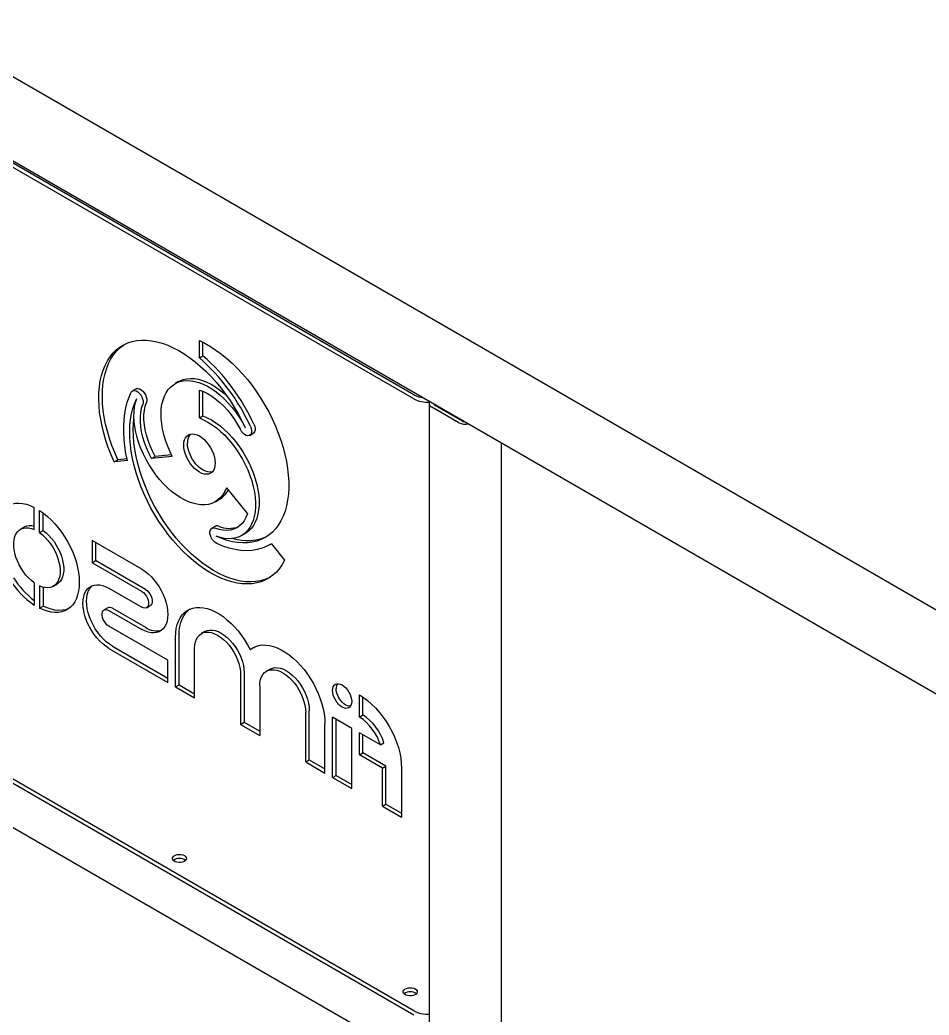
# Model space of a CAD drawing. Header units: millimetres. Extents: x 1293 to 41893, y 1011 to 26911.
# Drawn here: x 7146.6 to 7555.2, y 22771.9 to 23218.9 of the extents above; entities that cross this region are included whole.
import ezdxf

# ---------------------------------------------------------------- set-up
doc = ezdxf.new("R2010")
doc.units = ezdxf.units.MM
doc.header["$LTSCALE"] = 50

msp = doc.modelspace()

# ---------------------------------------------------------------- linework, layer by layer
at = {"color": 7, "linetype": 'Continuous', "lineweight": 25}
for p, q in [((8316.8454541, 22515.8509527), (6392.9441384, 23626.4955415)), ((6392.3494748, 23589.2493879), (8284.8864816, 22496.7110292)), ((7323.6912583, 23050.515619), (7099.6916409, 23179.8278456)), ((7323.6912583, 23048.6560834), (7099.6916409, 23177.96831)), ((7227.2713657, 23067.0949951), (7227.2713657, 23074.9321889)), ((7228.8816836, 23068.0246118), (7228.8816836, 23074.154739)), ((7227.2713657, 23067.0949951), (7228.8816836, 23068.0246118)), ((7198.8189175, 23053.2228601), (7197.2085996, 23052.2932434)), ((7217.93034, 23056.4689521), (7216.3200221, 23055.5393354)), ((7227.2713657, 23040.1150099), (7227.2713657, 23052.664178)), ((7228.8816836, 23041.0446266), (7228.8816836, 23052.0807279)), ((7330.4792389, 23046.7066595), (7330.4792389, 22598.6444838)), ((7343.8827053, 23037.9972178), (7331.669557, 23045.0477182)), ((7333.1063979, 23045.8771889), (7345.3195463, 23038.8266884)), ((7227.2713657, 23040.1150099), (7228.8816836, 23041.0446266)), ((7249.8694657, 23032.3231918), (7251.4797835, 23033.2528085)), ((7363.0335356, 22766.7786516), (7363.0335356, 23028.8854073)), ((7188.9745435, 23020.4426801), (7190.5848613, 23021.3722968)), ((7194.7610301, 23021.7457092), (7190.5848613, 23021.3722968)), ((7205.753494, 23021.9538072), (7207.3638119, 23022.8834239)), ((7205.753494, 23021.9538072), (7205.7609127, 23021.9436344)), ((7205.7609127, 23021.9436344), (7207.3712306, 23022.8732511)), ((7215.0860132, 23022.7774389), (7205.7609127, 23021.9436344)), ((7207.3638119, 23022.8834239), (7207.3712306, 23022.8732511)), ((7214.7075694, 23023.5292304), (7207.3712306, 23022.8732511)), ((7194.9331537, 23020.9754696), (7188.9745435, 23020.4426801)), ((7194.9309675, 23020.9861103), (7194.9331537, 23020.9754696)), ((7239.4567183, 23008.7085304), (7248.8362237, 22997.0405148)), ((7234.4509527, 23002.5029238), (7236.0612706, 23003.4325405)), ((7153.0644552, 22990.0006405), (7153.0644552, 22999.9786794)), ((7155.4403339, 22988.6290749), (7155.4403339, 22998.6071138)), ((7157.0506518, 22989.5586916), (7157.0506518, 22997.4817226)), ((7148.479038, 22991.0539146), (7146.8687201, 22990.1242979)), ((7234.4282318, 22991.492434), (7232.817914, 22990.5628173)), ((7155.4403339, 22988.6290749), (7157.0506518, 22989.5586916)), ((7246.2064205, 22987.2922713), (7247.8167384, 22988.221888)), ((7201.3855744, 22972.1586776), (7179.0273917, 22985.0657818)), ((7179.0273917, 22985.0657818), (7179.0273917, 22975.1258185)), ((7180.6377095, 22984.1361651), (7180.6377095, 22976.0554353)), ((7258.7484808, 22983.0761884), (7259.6454183, 22983.5939794)), ((7259.6271719, 22983.6166778), (7265.568188, 22976.2261103)), ((7179.0273917, 22975.1258185), (7180.6377095, 22976.0554353)), ((7201.3855744, 22962.2187144), (7179.0273917, 22975.1258185)), ((7202.9958922, 22963.1483311), (7180.6377095, 22976.0554353)), ((7153.0644552, 22966.0389507), (7153.0644552, 22956.0609117)), ((7155.4403339, 22964.6673851), (7155.4403339, 22954.6893461)), ((7157.0506518, 22964.1004812), (7157.0506518, 22955.6189628)), ((7161.636069, 22964.5437277), (7163.2463868, 22965.4733444)), ((7186.623207, 22963.633774), (7201.3855744, 22955.1116407)), ((7155.4403339, 22954.6893461), (7157.0506518, 22955.6189628)), ((7186.0577316, 22954.8388835), (7184.4474137, 22953.9092668)), ((7188.2335249, 22954.6234274), (7202.9958922, 22946.1012941)), ((7203.5613677, 22954.8961846), (7205.1716856, 22955.8258013)), ((7186.623207, 22953.6938107), (7201.3855744, 22945.1716774)), ((7213.0706553, 22931.3189501), (7186.623207, 22946.586737)), ((7216.513773, 22919.3913172), (7216.513773, 22941.6568349)), ((7218.1240909, 22920.320934), (7218.1240909, 22942.5864516)), ((7229.7576807, 22944.2061474), (7228.1473629, 22943.2765307)), ((7186.623207, 22936.6467737), (7213.0706553, 22921.3789868)), ((7188.2335249, 22937.5763904), (7213.0706553, 22923.2382202)), ((7225.1215674, 22914.4221433), (7225.1215674, 22936.6616727)), ((7250.0836984, 22936.0587228), (7251.6940162, 22936.9883395)), ((7251.6940162, 22936.9883395), (7252.1565559, 22937.347146)), ((7213.0706553, 22921.3789868), (7213.0706553, 22931.3189501)), ((7245.7797197, 22924.7619636), (7245.7797197, 22902.4964459)), ((7247.3900375, 22925.6915803), (7247.3900375, 22903.4260626)), ((7259.0236274, 22927.311276), (7257.4133095, 22926.3816593)), ((7216.513773, 22919.3913172), (7218.1240909, 22920.320934)), ((7216.513773, 22919.3913172), (7225.1215674, 22914.4221433)), ((7218.1240909, 22920.320934), (7225.1215674, 22916.2813767)), ((7254.3876771, 22919.7926955), (7254.3876771, 22897.5271778)), ((7299.1476536, 22905.7818673), (7299.1476536, 22915.7218306)), ((7300.7579715, 22906.711484), (7300.7579715, 22914.7130078)), ((7275.0458293, 22885.6014804), (7275.0458293, 22907.8410098)), ((7276.6561472, 22886.5310971), (7276.6561472, 22908.7706265)), ((7295.7045359, 22900.712163), (7287.0967415, 22905.6813369)), ((7287.0967415, 22878.6446369), (7287.0967415, 22905.6813369)), ((7299.1476536, 22905.7818673), (7300.7579715, 22906.711484)), ((7323.6912583, 22773.7714296), (7099.6916409, 22903.0836562)), ((7323.6912583, 22771.911894), (7099.6916409, 22901.2241206)), ((7245.7797197, 22902.4964459), (7247.3900375, 22903.4260626)), ((7245.7797197, 22902.4964459), (7254.3876771, 22897.5271778)), ((7247.3900375, 22903.4260626), (7254.3876771, 22899.3864112)), ((7283.6536237, 22880.6323064), (7283.6536237, 22902.8978241)), ((7288.7070593, 22879.5742536), (7288.7070593, 22904.7517202)), ((7295.7045359, 22873.6754629), (7295.7045359, 22900.712163)), ((7308.5766271, 22893.2812629), (7299.1476536, 22898.7244934)), ((7299.1476536, 22888.7845302), (7299.1476536, 22898.7244934)), ((7300.7579715, 22889.7141469), (7300.7579715, 22897.7948767)), ((7308.5766271, 22893.2812629), (7310.1869449, 22894.2108796)), ((7299.1476536, 22888.7845302), (7300.7579715, 22889.7141469)), ((7309.4770069, 22882.8215215), (7299.1476536, 22888.7845302)), ((7311.0873248, 22883.7511382), (7300.7579715, 22889.7141469)), ((7275.0458293, 22885.6014804), (7276.6561472, 22886.5310971)), ((7275.0458293, 22885.6014804), (7283.6536237, 22880.6323064)), ((7276.6561472, 22886.5310971), (7283.6536237, 22882.4915399)), ((7309.4770069, 22882.8215215), (7311.0873248, 22883.7511382)), ((7309.4770069, 22865.7247847), (7309.4770069, 22882.8215215)), ((7311.0873248, 22866.6544014), (7311.0873248, 22883.7511382)), ((7318.0846057, 22882.8224421), (7318.0846057, 22860.7557237)), ((7287.0967415, 22878.6446369), (7288.7070593, 22879.5742536)), ((7287.0967415, 22878.6446369), (7295.7045359, 22873.6754629)), ((7288.7070593, 22879.5742536), (7295.7045359, 22875.5346964)), ((7125.2328665, 22866.7665138), (7329.6377221, 22748.7661024)), ((7309.4770069, 22865.7247847), (7311.0873248, 22866.6544014)), ((7309.4770069, 22865.7247847), (7318.0846057, 22860.7557237)), ((7311.0873248, 22866.6544014), (7318.0846057, 22862.6149571))]:
    msp.add_line(p, q, dxfattribs=at)
at = {"color": 7, "linetype": 'Continuous', "lineweight": 25, "flags": 128}
for points in [[(7188.9745435, 23020.4426801), (7187.5855493, 23023.623043), (7186.340355, 23026.8243052), (7185.2447661, 23030.031541), (7184.3038909, 23033.2297968), (7183.5221161, 23036.4041607), (7182.9030867, 23039.5398325), (7182.4496889, 23042.6221921), (7182.1640367, 23045.6368683), (7182.0474618, 23048.5698052), (7182.100508, 23051.4073281), (7182.3229277, 23054.1362071), (7182.713684, 23056.743719), (7183.2709549, 23059.2177064), (7183.9921424, 23061.5466343), (7184.8738837, 23063.7196442), (7185.9120679, 23065.7266046), (7187.1018545, 23067.558158), (7188.437696, 23069.205765), (7189.9133643, 23070.6617436), (7191.5219791, 23071.9193054), (7193.2560402, 23072.9725871), (7195.1074626, 23073.8166777), (7197.0676143, 23074.4476417), (7199.1273559, 23074.8625373), (7201.2770842, 23075.05943), (7203.506776, 23075.0374019), (7205.8060355, 23074.7965556), (7208.1641426, 23074.3380141), (7210.5701025, 23073.6639154), (7213.0126976, 23072.7774022), (7215.4805394, 23071.6826081), (7217.9621218, 23070.3846374), (7220.4458743, 23068.8895419), (7222.9202166, 23067.2042924), (7225.3736122, 23065.3367464), (7227.7946223, 23063.295611), (7230.1719589, 23061.0904032), (7232.4945378, 23058.7314046), (7234.75153, 23056.2296139), (7236.9324125, 23053.5966956), (7239.027017, 23050.8449257), (7241.0255774, 23047.9871341), (7242.9187755, 23045.0366451), (7244.6977844, 23042.0072154), (7246.3543095, 23038.9129695), (7247.8806273, 23035.7683342)], [(7227.2713657, 23074.9321889), (7229.7496514, 23073.7013176), (7232.2339679, 23072.2712006), (7234.7127321, 23070.6485058), (7237.1743868, 23068.8407989), (7239.6074548, 23066.8565084), (7242.0005919, 23064.7048858), (7244.3426402, 23062.3959631), (7246.6226801, 23059.9405055), (7248.8300808, 23057.3499614), (7250.9545506, 23054.6364093), (7252.986184, 23051.8125009), (7254.9155088, 23048.8914026), (7256.7335295, 23045.8867339), (7258.4317697, 23042.812504), (7260.0023113, 23039.6830463), (7261.4378319, 23036.5129518), (7262.7316382, 23033.3170009), (7263.8776981, 23030.1100948), (7264.870668, 23026.9071853), (7265.7059183, 23023.723206), (7266.3795547, 23020.5730021), (7266.8884363, 23017.4712613), (7267.2301905, 23014.4324452), (7267.4032238, 23011.4707223), (7267.4067296, 23008.5999015), (7267.2406915, 23005.8333679), (7266.9058836, 23003.1840203), (7266.4038669, 23000.6642113), (7265.7369821, 22998.2856893), (7264.9083386, 22996.059544), (7263.9217997, 22993.9961549), (7262.7819653, 22992.1051424), (7261.4941498, 22990.3953233), (7260.0643575, 22988.8746695), (7258.4992548, 22987.550271), (7256.806139, 22986.4283027), (7254.9929041, 22985.5139959), (7253.0680042, 22984.8116134), (7251.0404142, 22984.3244301), (7248.9195876, 22984.0547174), (7246.7154126, 22984.0037329), (7244.4381662, 22984.1717142), (7242.0984659, 22984.5578782), (7239.7072205, 22985.1604244), (7237.275579, 22985.9765435), (7234.814879, 22987.0024303)], [(7190.5848613, 23021.3722968), (7189.1958672, 23024.5526597), (7187.9506728, 23027.7539219), (7186.855084, 23030.9611577), (7185.9142087, 23034.1594135), (7185.1324339, 23037.3337774), (7184.5134045, 23040.4694492), (7184.0600067, 23043.5518088), (7183.7743545, 23046.566485), (7183.6577797, 23049.4994219), (7183.7108258, 23052.3369448), (7183.9332455, 23055.0658238), (7184.3240018, 23057.6733357), (7184.8812728, 23060.1473231), (7185.6024602, 23062.476251), (7186.4842016, 23064.6492609), (7187.5223858, 23066.6562213), (7188.7121723, 23068.4877747), (7190.0480139, 23070.1353817), (7191.5236822, 23071.5913603), (7193.1322969, 23072.8489221), (7193.5206969, 23073.1097138)], [(7217.93034, 23056.4689521), (7218.5496547, 23056.7983988), (7220.0209795, 23057.3812331), (7221.5975576, 23057.7452403), (7223.2666955, 23057.8874895), (7225.0149541, 23057.8068355), (7226.8282575, 23057.5039277), (7228.6920061, 23056.9812048), (7230.591194, 23056.2428756), (7232.5105301, 23055.2948846), (7234.4345611, 23054.1448645), (7236.3477958, 23052.8020746), (7238.2348299, 23051.2773263), (7239.6132688, 23050.0316134)], [(7198.8189175, 23053.2228601), (7199.1288032, 23053.3530805), (7199.7542551, 23053.397671), (7200.4482243, 23053.2068279), (7201.1655766, 23052.7929632), (7201.8596571, 23052.1829937), (7202.4853243, 23051.4165905), (7203.0018862, 23050.5435987), (7203.3757468, 23049.6207957), (7203.582591, 23048.7081986), (7203.6089662, 23047.8651606), (7203.4531571, 23047.146511)], [(7215.0860132, 23022.7774389), (7213.913008, 23025.2161772), (7212.8814686, 23027.6875776), (7211.9997003, 23030.171742), (7211.2748028, 23032.6486694), (7210.7126123, 23035.0984169), (7210.3176554, 23037.5012607), (7210.0931119, 23039.8378545), (7210.0407898, 23042.0893854), (7210.1611104, 23044.2377253), (7210.4531049, 23046.2655772), (7210.9144222, 23048.1566139), (7211.5413483, 23049.89561), (7212.3288354, 23051.468564), (7213.2705432, 23052.8628114), (7214.3588895, 23054.0671267), (7215.5851117, 23055.0718133), (7216.9393368, 23055.8687821), (7218.4106616, 23056.4516164), (7219.9872398, 23056.8156236), (7221.6563776, 23056.9578728), (7223.4046362, 23056.8772188), (7225.2179397, 23056.574311), (7227.0816882, 23056.0515881), (7228.9808762, 23055.3132589), (7230.9002123, 23054.3652679), (7232.8242433, 23053.2152478), (7234.7374779, 23051.8724579), (7236.624512, 23050.3477096), (7238.4701523, 23048.6532791), (7240.2595386, 23046.8028091), (7241.9782641, 23044.8111985), (7243.6124904, 23042.6944826), (7245.1490597, 23040.4697038), (7246.5756006, 23038.1547749), (7247.8806273, 23035.7683342)], [(7227.2713657, 23052.664178), (7229.1018078, 23051.9879515), (7230.9559771, 23051.0854131), (7232.8154003, 23049.9655549), (7234.661552, 23048.6395341), (7236.4760386, 23047.120562), (7238.2407825, 23045.4237721), (7239.9382012, 23043.5660698), (7241.5513833, 23041.5659634), (7243.0642566, 23039.4433802), (7244.4617482, 23037.2194676), (7245.7299347, 23034.9163826)], [(7194.9309675, 23020.9861103), (7194.2668594, 23024.2124909), (7193.7642408, 23027.3894943), (7193.425239, 23030.503674), (7193.2512888, 23033.5418496), (7193.2431264, 23036.4911621), (7193.4007864, 23039.3391289), (7193.7236014, 23042.0736962), (7194.2102053, 23044.6832901), (7194.8585385, 23047.1568658), (7195.6658569, 23049.4839541), (7196.6287437, 23051.6547057)], [(7265.568188, 22976.2261103), (7264.4788964, 22974.2766187), (7263.2397743, 22972.5054734), (7261.856599, 22970.9209324), (7260.3358195, 22969.5303836), (7258.6845263, 22968.3403102), (7256.9104186, 22967.356261), (7255.021768, 22966.582824), (7253.0273804, 22966.0236055), (7250.9365545, 22965.6812126), (7248.7590387, 22965.5572418), (7246.5049855, 22965.6522712), (7244.1849044, 22965.9658576), (7241.8096127, 22966.496539), (7239.3901852, 22967.241841), (7236.9379022, 22968.1982888), (7234.4641974, 22969.3614229), (7231.9806045, 22970.7258203), (7229.498703, 22972.2851194), (7227.0300648, 22974.0320503), (7224.5861998, 22975.9584678), (7222.1785023, 22978.05539), (7219.8181983, 22980.3130403), (7217.5162925, 22982.7208923), (7215.2835174, 22985.2677196), (7213.1302834, 22987.9416477), (7211.0666297, 22990.7302094), (7209.1021781, 22993.6204033), (7207.2460877, 22996.5987538), (7205.5070126, 22999.6513746), (7203.893061, 23002.764033), (7202.411758, 23005.9222162), (7201.0700101, 23009.1111994), (7199.8740731, 23012.316114), (7198.829523, 23015.5220173), (7197.9412301, 23018.7139619), (7197.2133359, 23021.8770655), (7196.6492343, 23024.9965801), (7196.2515552, 23028.0579612), (7196.022153, 23031.0469352), (7195.9620971, 23033.9495662), (7196.0716676, 23036.7523207), (7196.3503536, 23039.442131), (7196.7968558, 23042.0064559), (7197.4090923, 23044.4333394), (7198.1842087, 23046.7114663), (7199.1185909, 23048.8302148)], [(7196.6287437, 23051.6547057), (7197.0022288, 23052.1463398), (7197.5184854, 23052.4234638), (7198.1439373, 23052.4680543), (7198.8379065, 23052.2772112), (7199.5552588, 23051.8633465), (7200.2493392, 23051.253377), (7200.8750064, 23050.4869738), (7201.3915683, 23049.613982), (7201.7654289, 23048.691179), (7201.9722732, 23047.7785819), (7201.9986484, 23046.9355439), (7201.8428392, 23046.2168943)], [(7239.4567183, 23008.7085304), (7238.7221099, 23007.0787536), (7237.8310268, 23005.623617), (7236.7906433, 23004.3548364), (7235.609336, 23003.2826272), (7234.2966161, 23002.4156224), (7232.863053, 23001.7608025), (7231.3201887, 23001.3234397), (7229.6804455, 23001.1070554), (7227.9570256, 23001.1133918), (7226.1638051, 23001.3423979), (7224.3152219, 23001.7922299), (7222.4261596, 23002.4592659), (7220.511828, 23003.3381355), (7218.58764, 23004.4217625), (7216.6690881, 23005.7014221), (7214.7716194, 23007.1668112), (7212.9105112, 23008.8061315), (7211.1007479, 23010.6061841), (7209.3569008, 23012.5524759), (7207.6930104, 23014.6293367), (7206.1224731, 23016.8200448), (7204.6579342, 23019.1069618), (7203.3111851, 23021.4716749), (7202.0930693, 23023.8951447), (7201.0133941, 23026.3578589), (7200.0808525, 23028.8399893), (7199.3029527, 23031.3215511), (7198.6859581, 23033.7825642), (7198.2348362, 23036.2032141), (7197.9532192, 23038.564011), (7197.8433745, 23040.8459473), (7197.9061866, 23043.0306501), (7198.1411497, 23045.1005294), (7198.546372, 23047.0389199), (7199.1185909, 23048.8302148)], [(7205.753494, 23021.9538072), (7204.5529396, 23024.2871812), (7203.4999737, 23026.6653899), (7202.6050872, 23029.0647388), (7201.8771959, 23031.4613232), (7201.3235519, 23033.8312657), (7200.9496711, 23036.1509544), (7200.7592786, 23038.397278), (7200.7542712, 23040.5478563), (7200.9346989, 23042.5812629), (7201.2987639, 23044.4772388), (7201.8428392, 23046.2168943)], [(7207.3638119, 23022.8834239), (7206.1632574, 23025.216798), (7205.1102915, 23027.5950066), (7204.215405, 23029.9943555), (7203.4875138, 23032.3909399), (7202.9338697, 23034.7608824), (7202.559989, 23037.0805711), (7202.3695964, 23039.3268947), (7202.3645891, 23041.477473), (7202.5450167, 23043.5108796), (7202.9090818, 23045.4068555), (7203.4531571, 23047.146511)], [(7258.8605957, 22968.4535725), (7258.5207364, 22968.2858777), (7256.6320859, 22967.5124407), (7254.6376983, 22966.9532222), (7252.5468724, 22966.6108293), (7250.3693565, 22966.4868585), (7248.1153033, 22966.5818879), (7245.7952223, 22966.8954743), (7243.4199306, 22967.4261557), (7241.000503, 22968.1714577), (7238.54822, 22969.1279055), (7236.0745153, 22970.2910396), (7233.5909223, 22971.655437), (7231.1090209, 22973.2147361), (7228.6403827, 22974.961667), (7226.1965176, 22976.8880845), (7223.7888202, 22978.9850067), (7221.4285161, 22981.242657), (7219.1266103, 22983.650509), (7216.8938353, 22986.1973363), (7214.7406012, 22988.8712644), (7212.6769475, 22991.6598261), (7210.7124959, 22994.55002), (7208.8564056, 22997.5283705), (7207.1173304, 23000.5809913), (7205.5033788, 23003.6936497), (7204.0220758, 23006.8518329), (7202.6803279, 23010.0408161), (7201.4843909, 23013.2457307), (7200.4398409, 23016.4516341), (7199.5515479, 23019.6435786), (7198.8236538, 23022.8066822), (7198.2595521, 23025.9261968), (7197.8618731, 23028.9875779), (7197.6324708, 23031.9765519), (7197.572415, 23034.8791829), (7197.6819855, 23037.6819374), (7197.8764848, 23039.7211939)], [(7227.2713657, 23040.1150099), (7229.1789793, 23039.3060485), (7231.1016019, 23038.2897847), (7233.0237536, 23037.0744008), (7234.9299584, 23035.6696826), (7236.8048687, 23034.0869399), (7238.6333889, 23032.338916), (7240.4007966, 23030.4396851), (7242.0928619, 23028.4045385), (7243.6959612, 23026.2498621), (7245.1971872, 23023.9930042), (7246.5844531, 23021.6521355), (7247.8465892, 23019.2461033), (7248.9734338, 23016.7942798), (7249.955914, 23014.3164053), (7250.7861196, 23011.8324305), (7251.4573661, 23009.3623547), (7251.9642492, 23006.9260656), (7252.3026876, 23004.5431787), (7252.4699565, 23002.2328797), (7252.4647092, 23000.0137697), (7252.2869878, 22997.9037156), (7251.9382233, 22995.9197064), (7251.4212238, 22994.0777162), (7250.7401518, 22992.3925756), (7249.9004908, 22990.8778524), (7248.9090014, 22989.5457421), (7247.7736665, 22988.4069703), (7246.5036271, 22987.4707055), (7245.1091087, 22986.7444861), (7243.6013394, 22986.2341591), (7241.9924586, 22985.9438334), (7240.2954202, 22985.8758466), (7238.5238878, 22986.030746), (7236.6921246, 22986.4072844), (7234.814879, 22987.0024303)], [(7228.8816836, 23041.0446266), (7230.7892971, 23040.2356652), (7232.7119197, 23039.2194014), (7234.6340714, 23038.0040176), (7236.5402763, 23036.5992993), (7238.4151866, 23035.0165566), (7240.2437067, 23033.2685327), (7242.0111145, 23031.3693018), (7243.7031797, 23029.3341552), (7245.306279, 23027.1794788), (7246.8075051, 23024.9226209), (7248.1947709, 23022.5817522), (7249.4569071, 23020.17572), (7250.5837516, 23017.7238965), (7251.5662319, 23015.246022), (7252.3964374, 23012.7620472), (7253.067684, 23010.2919714), (7253.574567, 23007.8556823), (7253.9130055, 23005.4727954), (7254.0802744, 23003.1624964), (7254.075027, 23000.9433864), (7253.8973057, 22998.8333323), (7253.5485412, 22996.8493231), (7253.0315416, 22995.007333), (7252.3504696, 22993.3221923), (7251.5108087, 22991.8074691), (7250.5193193, 22990.4753588), (7249.3839844, 22989.336587), (7248.1139449, 22988.4003222), (7247.8167384, 22988.221888)], [(7250.1577174, 23036.360767), (7250.501378, 23035.4352494), (7250.6745908, 23034.5313949), (7250.6660905, 23033.7079882), (7250.47643, 23033.0185817), (7250.1179443, 23032.5080129), (7249.6139485, 23032.2094881), (7248.9972215, 23032.1424226), (7248.3078736, 23032.3111782), (7247.5907387, 23032.7047795), (7246.8924574, 23033.2976275), (7246.2584445, 23034.0511646), (7245.7299347, 23034.9163826)], [(7251.7680353, 23037.2903837), (7252.1116958, 23036.3648661), (7252.2849086, 23035.4610116), (7252.2764083, 23034.6376049), (7252.0867478, 23033.9481984), (7251.7282621, 23033.4376296), (7251.4797835, 23033.2528085)], [(7220.2597226, 23027.9727141), (7220.3463378, 23029.1935872), (7220.6040506, 23030.2843945), (7221.0265153, 23031.2182768), (7221.6033294, 23031.9722388), (7222.3202899, 23032.5277154), (7223.1597427, 23032.8710291), (7224.1010177, 23032.9937262), (7225.1209377, 23032.8927856), (7226.1943889, 23032.5706927), (7227.2949392, 23032.0353785), (7228.3954895, 23031.3000243), (7229.4689407, 23030.3827369), (7230.4888607, 23029.3061029), (7231.4301358, 23028.0966328), (7232.2695886, 23026.7841076), (7232.986549, 23025.400846), (7233.5633631, 23023.9809086), (7233.9858278, 23022.559259), (7234.2435406, 23021.1709028), (7234.3301558, 23019.850026), (7234.2435406, 23018.629153), (7233.9858278, 23017.5383456), (7233.5633631, 23016.6044633), (7232.986549, 23015.8505013), (7232.2695886, 23015.2950247), (7231.4301358, 23014.951711), (7230.4888607, 23014.8290139), (7229.4689407, 23014.9299546), (7228.3954895, 23015.2520475), (7227.2949392, 23015.7873616), (7226.1943889, 23016.5227158), (7225.1209377, 23017.4400032), (7224.1010177, 23018.5166372), (7223.1597427, 23019.7261073), (7222.3202899, 23021.0386325), (7221.6033294, 23022.4218941), (7221.0265153, 23023.8418315), (7220.6040506, 23025.2634811), (7220.3463378, 23026.6518373), (7220.2597226, 23027.9727141)], [(7233.0087684, 23015.8731908), (7232.0991785, 23015.7586306), (7231.0792585, 23015.8595713), (7230.0058074, 23016.1816642), (7228.9052571, 23016.7169783), (7227.8047067, 23017.4523325), (7226.7312556, 23018.3696199), (7225.7113356, 23019.4462539), (7224.7700605, 23020.655724), (7223.9306077, 23021.9682493), (7223.2136473, 23023.3515108), (7222.6368332, 23024.7714482), (7222.2143685, 23026.1930978), (7221.9566557, 23027.581454), (7221.8700405, 23028.9023308)], [(7135.1994038, 22988.3330702), (7135.2840112, 22990.3553747), (7135.537082, 22992.2620329), (7135.9563686, 22994.0361113), (7136.5381472, 22995.6618538), (7137.2772508, 22997.1248217), (7138.1671154, 22998.4120221), (7139.1998376, 22999.5120229), (7140.3662458, 23000.4150547), (7141.6559806, 23001.1130975), (7143.0575876, 23001.5999518), (7144.5586188, 23001.8712937), (7146.145743, 23001.9247133), (7147.8048646, 23001.7597361), (7149.5212485, 23001.3778275), (7151.2796509, 23000.7823791), (7153.0644552, 22999.9786794)], [(7155.4403339, 22998.6071138), (7157.2251382, 22997.3501224), (7158.9835406, 22995.9153625), (7160.6999245, 22994.3155765), (7162.3590461, 22992.5649726), (7163.9461703, 22990.6790984), (7165.4472015, 22988.6747029), (7166.8488085, 22986.5695876), (7168.1385433, 22984.3824486), (7169.3049515, 22982.1327106), (7170.3376737, 22979.840354), (7171.2275383, 22977.5257379), (7171.9666419, 22975.2094191), (7172.5484205, 22972.9119693), (7172.9677071, 22970.653793), (7173.2207779, 22968.4549454), (7173.3053853, 22966.3349553), (7173.2207779, 22964.3126509), (7172.9677071, 22962.4059927), (7172.5484205, 22960.6319143), (7171.9666419, 22959.0061718), (7171.2275383, 22957.5432038), (7170.3376737, 22956.2560035), (7169.3049515, 22955.1560027), (7168.1385433, 22954.2529708), (7166.8488085, 22953.554928), (7165.4472015, 22953.0680737), (7163.9461703, 22952.7967319), (7162.3590461, 22952.7433123), (7160.6999245, 22952.9082894), (7158.9835406, 22953.2901981), (7157.2251382, 22953.8856464), (7155.4403339, 22954.6893461)], [(7248.8362237, 22997.0405148), (7248.2016052, 22995.3970995), (7247.397303, 22993.9343423), (7246.4312669, 22992.6667021), (7245.313046, 22991.6067088), (7244.0536932, 22990.7648399), (7242.6656568, 22990.149417), (7241.1626567, 22989.7665232), (7239.5595494, 22989.6199433), (7237.8721809, 22989.711126), (7236.1172301, 22990.0391702), (7234.3120437, 22990.6008332)], [(7153.0644552, 22966.0389507), (7151.763185, 22967.05947), (7150.5018065, 22968.2446472), (7149.3005341, 22969.5754888), (7148.1786193, 22971.0306671), (7147.1540417, 22972.5868615), (7146.2432209, 22974.2191329), (7145.4607536, 22975.9013227), (7144.8191795, 22977.6064726), (7144.3287802, 22979.3072561), (7143.9974149, 22980.9764167), (7143.8303939, 22982.5872049), (7143.8303939, 22984.1138064), (7143.9974149, 22985.5317563), (7144.3287802, 22986.8183307), (7144.8191795, 22987.9529112), (7145.4607536, 22988.9173154), (7146.2432209, 22989.6960877), (7147.1540417, 22990.2767478), (7148.1786193, 22990.6499901), (7149.3005341, 22990.8098331), (7150.5018065, 22990.7537152), (7151.763185, 22990.4825357), (7153.0644552, 22990.0006405)], [(7235.0983565, 22983.7186374), (7234.3812109, 22984.152521), (7233.6917415, 22984.7792514), (7233.0747899, 22985.5580677), (7232.5704812, 22986.4383173), (7232.2116146, 22987.3627508), (7232.0215299, 22988.2712451), (7232.0125897, 22989.1047138), (7232.1853757, 22989.8089499), (7232.52865, 22990.3381517), (7233.020087, 22990.6579008), (7233.6277247, 22990.7474016), (7234.3120437, 22990.6008332)], [(7155.4403339, 22988.6290749), (7156.7416041, 22987.6085555), (7158.0029826, 22986.4233783), (7159.204255, 22985.0925367), (7160.3261698, 22983.6373585), (7161.3507474, 22982.081164), (7162.2615682, 22980.4488927), (7163.0440355, 22978.7667028), (7163.6856096, 22977.061553), (7164.1760089, 22975.3607695), (7164.5073742, 22973.6916088), (7164.6743952, 22972.0808207), (7164.6743952, 22970.5542191), (7164.5073742, 22969.1362693), (7164.1760089, 22967.8496948), (7163.6856096, 22966.7151143), (7163.0440355, 22965.7507102), (7162.2615682, 22964.9719379), (7161.3507474, 22964.3912778), (7160.3261698, 22964.0180355), (7159.204255, 22963.8581925), (7158.0029826, 22963.9143104), (7156.7416041, 22964.1854899), (7155.4403339, 22964.6673851)], [(7157.0506518, 22989.5586916), (7158.3519219, 22988.5381722), (7159.6133005, 22987.352995), (7160.8145728, 22986.0221534), (7161.9364876, 22984.5669752), (7162.9610652, 22983.0107807), (7163.871886, 22981.3785094), (7164.6543533, 22979.6963195), (7165.2959275, 22977.9911697), (7165.7863267, 22976.2903862), (7166.117692, 22974.6212255), (7166.284713, 22973.0104374), (7166.284713, 22971.4838358), (7166.117692, 22970.065886), (7165.7863267, 22968.7793116), (7165.2959275, 22967.644731), (7164.6543533, 22966.6803269), (7163.871886, 22965.9015546), (7163.2463868, 22965.4733444)], [(7257.5603287, 22986.8927196), (7256.6032219, 22986.4436126), (7254.6783221, 22985.7412301), (7252.650732, 22985.2540468), (7250.5299054, 22984.9843341), (7248.3257304, 22984.9333496), (7246.048484, 22985.1013309), (7243.7087837, 22985.4874949), (7241.8744078, 22985.9316292)], [(7259.6271719, 22983.6166778), (7257.6425638, 22982.4867833), (7255.5224873, 22981.6043068), (7253.2777364, 22980.9737413), (7250.9197401, 22980.5982973), (7248.4605035, 22980.4798861), (7245.9125476, 22980.6191108), (7243.2888449, 22981.0152625), (7240.6027536, 22981.6663241), (7237.8679496, 22982.568981), (7235.0983565, 22983.7186374)], [(7201.3855744, 22972.1586776), (7202.7940553, 22971.2471961), (7204.1819973, 22970.1522405), (7205.5291612, 22968.8897776), (7206.8159023, 22967.478217), (7208.0234569, 22965.9381424), (7209.1342163, 22964.2920116), (7210.131983, 22962.563829), (7211.0022074, 22960.7787952), (7211.7321997, 22958.9629401), (7212.3113148, 22957.1427429), (7212.7311081, 22955.3447463), (7212.9854579, 22953.595169), (7213.0706553, 22951.9195239), (7212.9854579, 22950.3422456), (7212.7311081, 22948.8863344), (7212.3113148, 22947.5730207), (7211.7321997, 22946.4214557), (7211.0022074, 22945.4484317), (7210.131983, 22944.6681376), (7209.1342163, 22944.0919519), (7208.0234569, 22943.7282766), (7206.8159023, 22943.582415), (7205.5291612, 22943.656494), (7204.1819973, 22943.9494334), (7202.7940553, 22944.4569615), (7201.3855744, 22945.1716774)], [(7186.623207, 22936.6467737), (7185.2147262, 22937.5582552), (7183.8267841, 22938.6532109), (7182.4796202, 22939.9156738), (7181.1928792, 22941.3272344), (7179.9853245, 22942.867309), (7178.8745651, 22944.5134397), (7177.8767984, 22946.2416224), (7177.006574, 22948.0266562), (7176.2765817, 22949.8425113), (7175.6974666, 22951.6627084), (7175.2776733, 22953.4607051), (7175.0233235, 22955.2102823), (7174.9381261, 22956.8859274), (7175.0233235, 22958.4632057), (7175.2776733, 22959.919117), (7175.6974666, 22961.2324306), (7176.2765817, 22962.3839957), (7177.006574, 22963.3570197), (7177.8767984, 22964.1373137), (7178.8745651, 22964.7134995), (7179.9853245, 22965.0771747), (7181.1928792, 22965.2230364), (7182.4796202, 22965.1489574), (7183.8267841, 22964.8560179), (7185.2147262, 22964.3484898), (7186.623207, 22963.633774)], [(7188.2335249, 22937.5763904), (7186.825044, 22938.4878719), (7185.437102, 22939.5828276), (7184.0899381, 22940.8452905), (7182.803197, 22942.2568511), (7181.5956423, 22943.7969257), (7180.484883, 22945.4430564), (7179.4871162, 22947.1712391), (7178.6168918, 22948.9562729), (7177.8868996, 22950.772128), (7177.3077844, 22952.5923252), (7176.8879912, 22954.3903218), (7176.6336414, 22956.139899), (7176.548444, 22957.8155442), (7176.6336414, 22959.3928225), (7176.8879912, 22960.8487337), (7177.3077844, 22962.1620473), (7177.8868996, 22963.3136124), (7178.6168918, 22964.2866364), (7179.2057513, 22964.8486118)], [(7201.3855744, 22962.2187144), (7202.1220173, 22961.6903157), (7202.8156607, 22960.9861069), (7203.4261928, 22960.1470141), (7203.9181315, 22959.2218024), (7204.2628873, 22958.2642417), (7204.440424, 22957.3299819), (7204.440424, 22956.4733188), (7204.2628873, 22955.7440386), (7203.9181315, 22955.1845244), (7203.4261928, 22954.8272931), (7202.8156607, 22954.6931056), (7202.1220173, 22954.7897606), (7201.3855744, 22955.1116407)], [(7202.9958922, 22963.1483311), (7203.7323351, 22962.6199324), (7204.4259786, 22961.9157236), (7205.0365106, 22961.0766308), (7205.5284494, 22960.1514191), (7205.8732051, 22959.1938584), (7206.0507419, 22958.2595986), (7206.0507419, 22957.4029356), (7205.8732051, 22956.6736553), (7205.5284494, 22956.1141411), (7205.1716856, 22955.8258013)], [(7168.5048825, 22954.5048401), (7168.4591263, 22954.4845447), (7167.0575193, 22953.9976904), (7165.5564882, 22953.7263486), (7163.9693639, 22953.672929), (7162.3102423, 22953.8379061), (7160.5938585, 22954.2198148), (7158.835456, 22954.8152631), (7157.0506518, 22955.6189628)], [(7216.513773, 22941.6568349), (7216.6058384, 22943.6602669), (7216.865024, 22945.5481027), (7217.2890312, 22947.3036007), (7217.8741, 22948.9111929), (7218.6150417, 22950.3566227), (7219.5052856, 22951.6270718), (7220.5369368, 22952.7112737), (7221.7008464, 22953.5996133), (7222.9866927, 22954.2842128), (7224.3830725, 22954.7590009), (7225.8776024, 22955.0197672), (7227.4570287, 22955.0641991), (7229.1073446, 22954.8919026), (7230.8139149, 22954.5044056), (7232.5616054, 22953.9051446), (7234.3349171, 22953.0994339), (7236.1181241, 22952.0944187), (7237.8954124, 22950.8990117), (7239.6510207, 22949.523814), (7241.36938, 22947.9810211), (7243.0352515, 22946.2843148), (7244.6338619, 22944.4487419), (7246.1510344, 22942.4905805), (7247.5733145, 22940.427196), (7248.888089, 22938.276887), (7250.0836984, 22936.0587228)], [(7218.1240909, 22942.5864516), (7218.2161563, 22944.5898836), (7218.4753418, 22946.4777194), (7218.8993491, 22948.2332174), (7219.4844178, 22949.8408096), (7220.2253595, 22951.2862394), (7221.1156034, 22952.5566886), (7222.1472547, 22953.6408904), (7222.8906093, 22954.2420173)], [(7186.623207, 22946.586737), (7185.8867642, 22947.1151357), (7185.1931207, 22947.8193445), (7184.5825886, 22948.6584372), (7184.0906499, 22949.5836489), (7183.7458942, 22950.5412097), (7183.5683574, 22951.4754694), (7183.5683574, 22952.3321325), (7183.7458942, 22953.0614127), (7184.0906499, 22953.620927), (7184.5825886, 22953.9781583), (7185.1931207, 22954.1123457), (7185.8867642, 22954.0156908), (7186.623207, 22953.6938107)], [(7225.1215674, 22936.6616727), (7225.2173826, 22938.1554796), (7225.4866842, 22939.5216281), (7225.9249067, 22940.7369578), (7226.5246208, 22941.7808652), (7227.2756596, 22942.6356529), (7228.1652907, 22943.2868295), (7229.1784321, 22943.7233558), (7230.297908, 22943.9378311), (7231.5047399, 22943.9266196), (7232.7784683, 22943.6899112), (7234.0974996, 22943.231719), (7235.4394721, 22942.5598106), (7236.7816355, 22941.685577), (7238.1012358, 22940.6238391), (7239.3759019, 22939.3925965), (7240.5840243, 22938.0127227), (7241.7051216, 22936.5076106), (7242.7201879, 22934.9027765), (7243.6120145, 22933.2254273), (7244.3654824, 22931.5039991), (7244.967818, 22929.7676754), (7245.4088099, 22928.0458921), (7245.6809818, 22926.3678388), (7245.7797197, 22924.7619636)], [(7229.7576807, 22944.2061474), (7229.7756085, 22944.2164462), (7230.78875, 22944.6529725), (7231.9082259, 22944.8674478), (7233.1150578, 22944.8562363), (7234.3887861, 22944.6195279), (7235.7078174, 22944.1613357), (7237.04979, 22943.4894273), (7238.3919533, 22942.6151937), (7239.7115537, 22941.5534558), (7240.9862198, 22940.3222132), (7242.1943422, 22938.9423394), (7243.3154395, 22937.4372273), (7244.3305057, 22935.8323932), (7245.2223324, 22934.155044), (7245.9758003, 22932.4336158), (7246.5781359, 22930.6972921), (7247.0191277, 22928.9755088), (7247.2912996, 22927.2974555), (7247.3900375, 22925.6915803)], [(7250.0836984, 22936.0587228), (7251.2793077, 22936.8964659), (7252.5940823, 22937.5287685), (7254.0163624, 22937.9500233), (7255.5335349, 22938.1564946), (7257.1321453, 22938.1463512), (7258.7980168, 22937.9196832), (7260.5163761, 22937.4785007), (7262.2719844, 22936.8267162), (7264.0492727, 22935.9701098), (7265.8324797, 22934.9162781), (7267.6057914, 22933.6745666), (7269.3534819, 22932.2559872), (7271.0600522, 22930.67312), (7272.7103681, 22928.9400023), (7274.2897944, 22927.0720037), (7275.7843243, 22925.0856899), (7277.1807041, 22922.998676), (7278.4665504, 22920.82947), (7279.63046, 22918.5973089), (7280.6621112, 22916.3219879), (7281.5523551, 22914.023685), (7282.2932968, 22911.7227821), (7282.8783656, 22909.439684), (7283.3023728, 22907.1946376), (7283.5615584, 22905.0075524), (7283.6536237, 22902.8978241)], [(7259.0236274, 22927.311276), (7259.0575268, 22927.3306649), (7260.072593, 22927.7635285), (7261.1936903, 22927.9742492), (7262.4018127, 22927.9592546), (7263.6764788, 22927.718799), (7264.9960792, 22927.2569588), (7266.3382425, 22926.5815636), (7267.6802151, 22925.7040634), (7268.9992463, 22924.6393345), (7270.2729747, 22923.4054274), (7271.4798066, 22922.0232605), (7272.5992825, 22920.5162658), (7273.6124239, 22918.9099913), (7274.502055, 22917.2316685), (7275.2530939, 22915.5097499), (7275.852808, 22913.7734273), (7276.2910304, 22912.0521367), (7276.560332, 22910.3750593), (7276.6561472, 22908.7706265)], [(7254.3876771, 22919.7926955), (7254.486415, 22921.2845704), (7254.7585869, 22922.6483807), (7255.1995788, 22923.8610056), (7255.8019144, 22924.9018875), (7256.5553823, 22925.7533801), (7257.4472089, 22926.4010482), (7258.4622751, 22926.8339118), (7259.5833725, 22927.0446325), (7260.7914949, 22927.0296379), (7262.066161, 22926.7891823), (7263.3857613, 22926.327342), (7264.7279247, 22925.6519469), (7266.0698972, 22924.7744467), (7267.3889285, 22923.7097178), (7268.6626569, 22922.4758107), (7269.8694888, 22921.0936438), (7270.9889647, 22919.5866491), (7272.0021061, 22917.9803746), (7272.8917372, 22916.3020518), (7273.642776, 22914.5801332), (7274.2424901, 22912.8438106), (7274.6807126, 22911.12252), (7274.9500141, 22909.4454425), (7275.0458293, 22907.8410098)], [(7287.0967415, 22917.7086925), (7287.1794397, 22918.6305471), (7287.4243562, 22919.4214942), (7287.822079, 22920.0511379), (7288.3573238, 22920.4952815), (7289.0095215, 22920.7368568), (7289.7536085, 22920.7665801), (7290.56099, 22920.5833092), (7291.4006387, 22920.1940871), (7292.2402874, 22919.6138715), (7293.0476688, 22918.8649595), (7293.7917559, 22917.9761316), (7294.4439536, 22916.9815449), (7294.9791984, 22915.9194208), (7295.3769212, 22914.8305761), (7295.6218377, 22913.7568545), (7295.7045359, 22912.7395185), (7295.6218377, 22911.8176639), (7295.3769212, 22911.0267168), (7294.9791984, 22910.3970731), (7294.4439536, 22909.9529295), (7293.7917559, 22909.7113542), (7293.0476688, 22909.6816309), (7292.2402874, 22909.8649018), (7291.4006387, 22910.2541239), (7290.56099, 22910.8343395), (7289.7536085, 22911.5832515), (7289.0095215, 22912.4720794), (7288.3573238, 22913.4666661), (7287.822079, 22914.5287902), (7287.4243562, 22915.6176349), (7287.1794397, 22916.6913565), (7287.0967415, 22917.7086925)], [(7295.1404509, 22910.6053944), (7294.6579867, 22910.6112476), (7293.8506052, 22910.7945185), (7293.0109565, 22911.1837406), (7292.1713078, 22911.7639563), (7291.3639264, 22912.5128682), (7290.6198394, 22913.4016961), (7289.9676416, 22914.3962828), (7289.4323968, 22915.4584069), (7289.034674, 22916.5472516), (7288.7897575, 22917.6209732), (7288.7070593, 22918.6383092)], [(7299.1476536, 22915.7218306), (7301.0091726, 22914.5412887), (7302.8526603, 22913.1603624), (7304.6602601, 22911.5924276), (7306.4144631, 22909.8526718), (7308.0982774, 22907.957947), (7309.6953932, 22905.926606), (7311.1903401, 22903.778325), (7312.5686378, 22901.533913), (7313.8169356, 22899.2151101), (7314.923142, 22896.8443768), (7315.876542, 22894.444677), (7316.6679006, 22892.0392548), (7317.2895526, 22889.65141), (7317.7354763, 22887.3042719), (7318.0013525, 22885.0205758), (7318.0846057, 22882.8224421)], [(7220.5361769, 22843.5334953), (7221.0586349, 22843.1357648), (7221.3758384, 22842.6714102), (7221.4642619, 22842.1748706), (7221.3173475, 22841.682972), (7220.9459911, 22841.2321963), (7220.3777345, 22840.8559755), (7219.6547228, 22840.5822122), (7218.8305783, 22840.43121), (7217.9664242, 22840.4141683), (7217.1263507, 22840.5323508), (7216.3726623, 22840.7769925), (7215.7612566, 22841.1299495), (7215.3374788, 22841.5650446), (7215.1327585, 22842.0500087), (7215.1622789, 22842.5488742), (7215.4238506, 22843.0246427), (7215.898074, 22843.4420285), (7216.5497782, 22843.770076), (7217.3306292, 22843.9844555), (7218.1827148, 22844.0692674), (7219.0428399, 22844.0182216), (7219.8472128, 22843.8351039), (7220.5361769, 22843.5334953)], [(7324.2451715, 22783.6635671), (7324.7676294, 22783.2658366), (7325.0848329, 22782.801482), (7325.1732565, 22782.3049424), (7325.0263421, 22781.8130438), (7324.6549857, 22781.3622681), (7324.0867291, 22780.9860473), (7323.3637174, 22780.712284), (7322.5395729, 22780.5612818), (7321.6754188, 22780.5442401), (7320.8353453, 22780.6624226), (7320.0816569, 22780.9070643), (7319.4702512, 22781.2600213), (7319.0464734, 22781.6951164), (7318.8417531, 22782.1800805), (7318.8712735, 22782.678946), (7319.1328452, 22783.1547145), (7319.6070686, 22783.5721003), (7320.2587727, 22783.9001478), (7321.0396237, 22784.1145273), (7321.8917094, 22784.1993392), (7322.7518345, 22784.1482934), (7323.5562074, 22783.9651757), (7324.2451715, 22783.6635671)]]:
    msp.add_lwpolyline(points, dxfattribs=at)
at = {"color": 7, "linetype": 'Continuous', "lineweight": 25}
for centre, radius, start, end in [((7167.932948, 22999.020117), 90.3063501, 24.424175052, 48.922510883), ((7169.5432658, 22999.9497337), 90.3063501, 24.424175052, 48.922510883), ((7329.0528934, 23060.3863605), 11.2329279, 241.489870712, 263.615580218), ((7329.4540683, 23059.7011482), 12.4580671, 242.446505452, 275.323649263), ((7332.2771105, 23046.6918655), 1.7528096, 151.450922312, 249.719467315), ((7333.5951906, 23046.8869783), 1.1218703, 201.035712879, 244.170509619), ((7346.7649276, 23043.5816339), 6.2843384, 242.700889185, 283.030310379), ((7346.6522914, 23041.2984049), 2.8081296, 241.666532065, 264.254676598), ((7227.4873445, 23029.2438101), 5.6276738, 139.760924975, 183.478763495), ((7230.3885123, 23012.9975065), 11.1206457, 300.671190953, 331.992749934), ((7151.3106877, 22985.7001523), 6.056485, 73.167873782, 117.874738353), ((7235.2138331, 22989.9968577), 1.6893543, 65.202789918, 117.71219501), ((7240.663026, 23002.4564399), 11.9101283, 246.54451919, 291.303102773), ((7177.8507936, 22990.1952221), 40.5394156, 212.749567298, 232.308234934), ((7174.8587263, 22988.0942955), 38.7443922, 212.398140032, 235.770149065), ((7186.9677352, 22952.934695), 2.1104598, 53.146601305, 115.542940266), ((7208.0011062, 22953.409852), 8.8581705, 235.594983376, 285.802264403), ((7292.3834802, 22918.8081798), 3.6803433, 147.743209424, 182.645495383), ((7286.8230953, 22886.6793303), 22.733272, 16.8824064, 57.170736204), ((7288.4334132, 22887.6089471), 22.733272, 16.8824064, 57.170736204), ((7218.291113, 22837.8925637), 4.3759919, 51.292946905, 128.707070137), ((7322.0001074, 22778.0223393), 4.3762653, 51.300870176, 128.699129825), ((7329.4449459, 22784.7919377), 12.4320763, 242.431427184, 274.772267876)]:
    msp.add_arc(centre, radius, start, end, dxfattribs=at)

doc.saveas('drawing.dxf')
